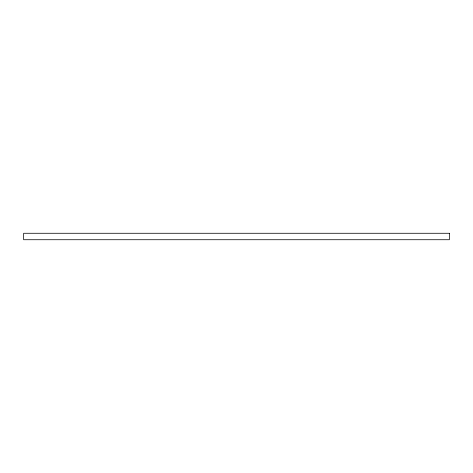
<?xml version="1.0" encoding="UTF-8"?>
<svg xmlns="http://www.w3.org/2000/svg" width="473" height="473" viewBox="0 0 473 473"><rect width="100%" height="100%" fill="white"/><g stroke="black" fill="none" stroke-linecap="round" stroke-linejoin="round"><path stroke-width="0.71" d="M449.35 233.278L23.65 233.278L23.65 239.722L449.35 239.722L449.35 233.278"/></g></svg>
